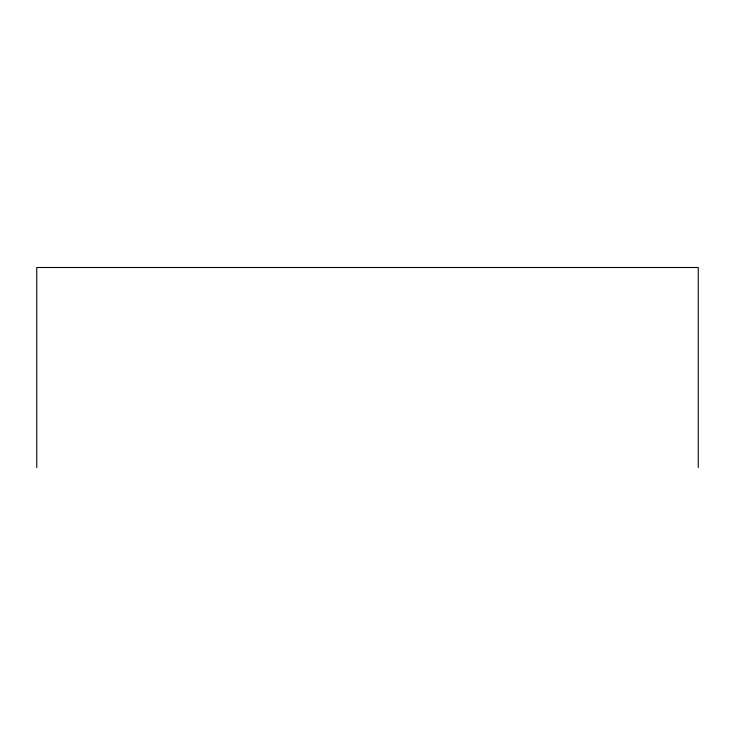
<?xml version="1.0" encoding="UTF-8"?>
<svg xmlns="http://www.w3.org/2000/svg" width="735" height="735" viewBox="0 0 735 735"><rect width="100%" height="100%" fill="white"/><g stroke="black" fill="none" stroke-linecap="round" stroke-linejoin="round"><path stroke-width="1.1" d="M698.25 467.506L698.25 267.494L36.75 267.494L36.75 467.506"/></g></svg>
